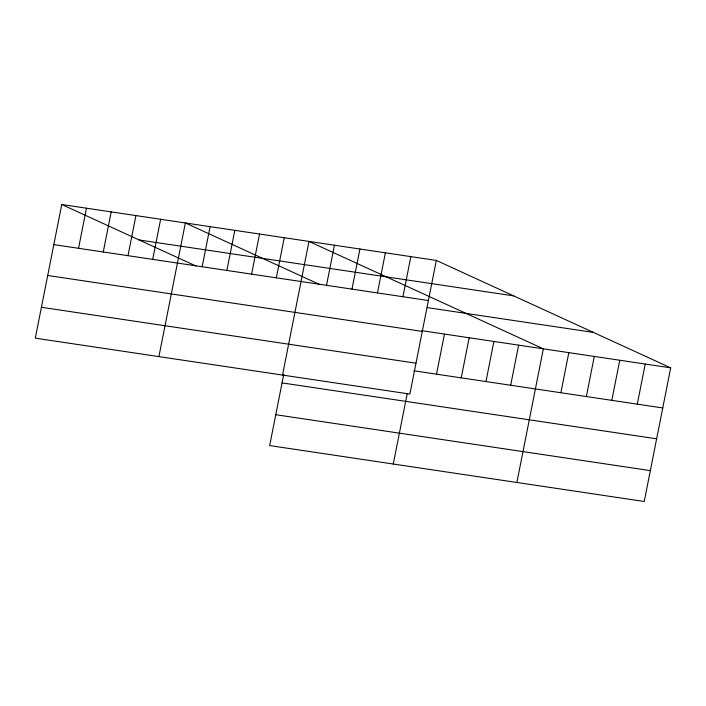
<?xml version="1.0" encoding="UTF-8"?>
<svg xmlns="http://www.w3.org/2000/svg" width="706" height="706" viewBox="0 0 706 706"><rect width="100%" height="100%" fill="white"/><g stroke="black" fill="none" stroke-linecap="round" stroke-linejoin="round"><path stroke-width="1.06" d="M61.766 204.511L35.3 338.156L409.868 394.072L436.334 260.426L61.766 204.511L196.021 266.038M78.542 248.3L86.485 208.199M103.261 251.989L111.204 211.888M127.989 255.678L135.931 215.577M152.708 259.376L160.65 219.266M158.912 356.609L185.369 222.964L319.633 284.5M202.154 266.753L210.097 226.652M226.873 270.442L234.816 230.341M251.592 274.131L259.534 234.03M276.32 277.829L284.253 237.728M282.515 375.062L308.981 241.417L543.346 348.835L516.88 482.48M283.759 374.383L269.666 445.574L644.234 501.489L670.7 367.844L436.334 260.426M326.507 285.321L334.45 245.22M351.976 289.125L359.919 249.024M377.454 292.928L385.388 252.819M402.923 296.732L410.866 256.622M393.277 464.027L407.159 393.904M436.52 374.171L444.462 334.07M461.239 377.86L469.181 337.759M485.966 381.558L493.9 341.457M510.685 385.247L518.628 345.146M560.873 392.739L568.815 352.638M586.351 396.543L594.284 356.442M611.82 400.346L619.762 360.245M637.289 404.15L645.231 364.049M139.1 239.952L513.677 295.876M53.824 244.611L428.392 300.527M427.306 307.613L593.358 332.402M421.888 330.699L670.7 367.844M47.708 275.481L422.276 331.396M41.416 307.286L415.984 363.202M413.945 370.8L662.757 407.953M282.073 382.899L656.651 438.823M275.781 414.704L650.35 470.62"/></g></svg>
